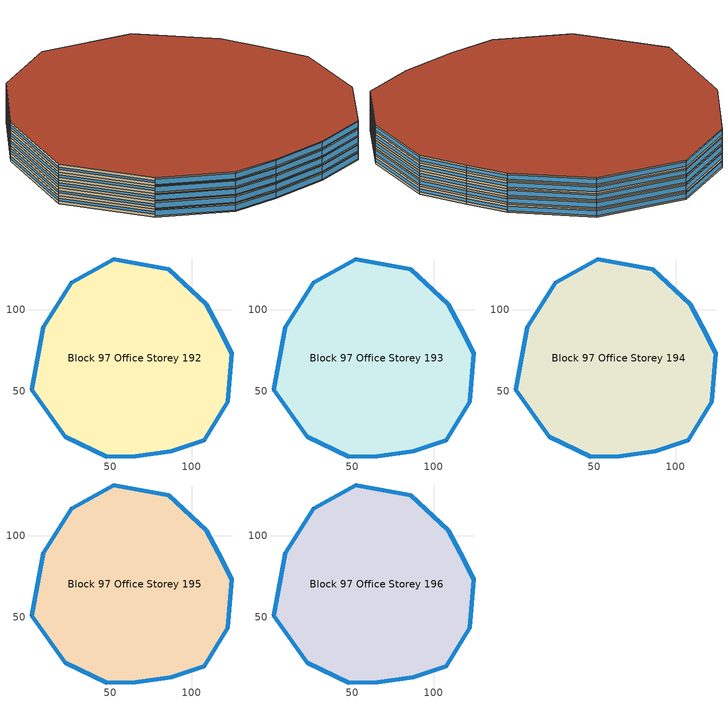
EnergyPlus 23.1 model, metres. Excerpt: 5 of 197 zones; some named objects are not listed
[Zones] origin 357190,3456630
Block 97 Office Storey 192
 floor outside (Project Floor): 108.83,103.22 116.36,89.59 124.72,73.29 122.22,43.61 107.61,19.86 87.51,13.15 65.66,10.23 48.03,9.81 22.47,22.13 1.9,50.9 9,89.27 26.71,116.64 52.15,130.82 86.07,124.59 z575.03
 wall outside (Project Wall): 52.15,130.82 26.71,116.64 9,89.27 1.9,50.9 22.47,22.13 48.03,9.81 65.66,10.23 87.51,13.15 107.61,19.86 122.22,43.61 124.72,73.29 116.36,89.59 108.83,103.22 86.07,124.59 52.15,130.82 z575.03:578.02
 window (Office_north_window_construction): 52.13,130.81 26.72,116.65 / 108.82,103.23 86.08,124.58 / 86.05,124.6 52.16,130.81 z575.62:577.42
 window (Office_west_window_construction): 26.7,116.63 9.01,89.29 / 9,89.25 1.91,50.92 / 1.92,50.88 22.46,22.14 z576.07:576.97
 window (Office_south_window_construction): 22.48,22.12 48.01,9.81 / 48.03,9.81 65.65,10.23 / 65.67,10.23 87.5,13.15 / 87.52,13.15 107.6,19.86 z575.47:577.57
 window (Office_east_window_construction): 107.61,19.88 122.21,43.6 / 122.22,43.63 124.72,73.28 / 124.71,73.3 116.37,89.58 / 116.36,89.6 108.84,103.21 z575.92:577.12
 roof outside (Project Ceiling): 107.61,19.86 122.22,43.61 124.72,73.29 116.36,89.59 108.83,103.22 86.07,124.59 52.15,130.82 26.71,116.64 9,89.27 1.9,50.9 22.47,22.13 48.03,9.81 65.66,10.23 87.51,13.15 z578.02
Block 97 Office Storey 193
 floor outside (Project Floor): 108.83,103.22 116.36,89.59 124.72,73.29 122.22,43.61 107.61,19.86 87.51,13.15 65.66,10.23 48.03,9.81 22.47,22.13 1.9,50.9 9,89.27 26.71,116.64 52.15,130.82 86.07,124.59 z578.02
 wall outside (Project Wall): 52.15,130.82 26.71,116.64 9,89.27 1.9,50.9 22.47,22.13 48.03,9.81 65.66,10.23 87.51,13.15 107.61,19.86 122.22,43.61 124.72,73.29 116.36,89.59 108.83,103.22 86.07,124.59 52.15,130.82 z578.02:581.02
 window (Office_north_window_construction): 52.13,130.81 26.72,116.65 / 108.82,103.23 86.08,124.58 / 86.05,124.6 52.16,130.81 z578.62:580.42
 window (Office_west_window_construction): 26.7,116.63 9.01,89.29 / 9,89.25 1.91,50.92 / 1.92,50.88 22.46,22.14 z579.07:579.97
 window (Office_south_window_construction): 22.48,22.12 48.01,9.81 / 48.03,9.81 65.65,10.23 / 65.67,10.23 87.5,13.15 / 87.52,13.15 107.6,19.86 z578.47:580.57
 window (Office_east_window_construction): 107.61,19.88 122.21,43.6 / 122.22,43.63 124.72,73.28 / 124.71,73.3 116.37,89.58 / 116.36,89.6 108.84,103.21 z578.92:580.12
 roof outside (Project Ceiling): 107.61,19.86 122.22,43.61 124.72,73.29 116.36,89.59 108.83,103.22 86.07,124.59 52.15,130.82 26.71,116.64 9,89.27 1.9,50.9 22.47,22.13 48.03,9.81 65.66,10.23 87.51,13.15 z581.02
Block 97 Office Storey 194
 floor outside (Project Floor): 108.83,103.22 116.36,89.59 124.72,73.29 122.22,43.61 107.61,19.86 87.51,13.15 65.66,10.23 48.03,9.81 22.47,22.13 1.9,50.9 9,89.27 26.71,116.64 52.15,130.82 86.07,124.59 z581.02
 wall outside (Project Wall): 52.15,130.82 26.71,116.64 9,89.27 1.9,50.9 22.47,22.13 48.03,9.81 65.66,10.23 87.51,13.15 107.61,19.86 122.22,43.61 124.72,73.29 116.36,89.59 108.83,103.22 86.07,124.59 52.15,130.82 z581.02:584.01
 window (Office_north_window_construction): 52.13,130.81 26.72,116.65 / 108.82,103.23 86.08,124.58 / 86.05,124.6 52.16,130.81 z581.61:583.41
 window (Office_west_window_construction): 26.7,116.63 9.01,89.29 / 9,89.25 1.91,50.92 / 1.92,50.88 22.46,22.14 z582.06:582.96
 window (Office_south_window_construction): 22.48,22.12 48.01,9.81 / 48.03,9.81 65.65,10.23 / 65.67,10.23 87.5,13.15 / 87.52,13.15 107.6,19.86 z581.46:583.56
 window (Office_east_window_construction): 107.61,19.88 122.21,43.6 / 122.22,43.63 124.72,73.28 / 124.71,73.3 116.37,89.58 / 116.36,89.6 108.84,103.21 z581.91:583.11
 roof outside (Project Ceiling): 107.61,19.86 122.22,43.61 124.72,73.29 116.36,89.59 108.83,103.22 86.07,124.59 52.15,130.82 26.71,116.64 9,89.27 1.9,50.9 22.47,22.13 48.03,9.81 65.66,10.23 87.51,13.15 z584.01
Block 97 Office Storey 195
 floor outside (Project Floor): 108.83,103.22 116.36,89.59 124.72,73.29 122.22,43.61 107.61,19.86 87.51,13.15 65.66,10.23 48.03,9.81 22.47,22.13 1.9,50.9 9,89.27 26.71,116.64 52.15,130.82 86.07,124.59 z584.01
 wall outside (Project Wall): 52.15,130.82 26.71,116.64 9,89.27 1.9,50.9 22.47,22.13 48.03,9.81 65.66,10.23 87.51,13.15 107.61,19.86 122.22,43.61 124.72,73.29 116.36,89.59 108.83,103.22 86.07,124.59 52.15,130.82 z584.01:587.01
 window (Office_north_window_construction): 52.13,130.81 26.72,116.65 / 108.82,103.23 86.08,124.58 / 86.05,124.6 52.16,130.81 z584.61:586.41
 window (Office_west_window_construction): 26.7,116.63 9.01,89.29 / 9,89.25 1.91,50.92 / 1.92,50.88 22.46,22.14 z585.06:585.96
 window (Office_south_window_construction): 22.48,22.12 48.01,9.81 / 48.03,9.81 65.65,10.23 / 65.67,10.23 87.5,13.15 / 87.52,13.15 107.6,19.86 z584.46:586.56
 window (Office_east_window_construction): 107.61,19.88 122.21,43.6 / 122.22,43.63 124.72,73.28 / 124.71,73.3 116.37,89.58 / 116.36,89.6 108.84,103.21 z584.91:586.11
 roof outside (Project Ceiling): 107.61,19.86 122.22,43.61 124.72,73.29 116.36,89.59 108.83,103.22 86.07,124.59 52.15,130.82 26.71,116.64 9,89.27 1.9,50.9 22.47,22.13 48.03,9.81 65.66,10.23 87.51,13.15 z587.01
Block 97 Office Storey 196
 floor outside (Project Floor): 108.83,103.22 116.36,89.59 124.72,73.29 122.22,43.61 107.61,19.86 87.51,13.15 65.66,10.23 48.03,9.81 22.47,22.13 1.9,50.9 9,89.27 26.71,116.64 52.15,130.82 86.07,124.59 z587.01
 wall outside (Project Wall): 52.15,130.82 26.71,116.64 9,89.27 1.9,50.9 22.47,22.13 48.03,9.81 65.66,10.23 87.51,13.15 107.61,19.86 122.22,43.61 124.72,73.29 116.36,89.59 108.83,103.22 86.07,124.59 52.15,130.82 z587.01:590
 window (Office_north_window_construction): 52.13,130.81 26.72,116.65 / 108.82,103.23 86.08,124.58 / 86.05,124.6 52.16,130.81 z587.6:589.4
 window (Office_west_window_construction): 26.7,116.63 9.01,89.29 / 9,89.25 1.91,50.92 / 1.92,50.88 22.46,22.14 z588.05:588.95
 window (Office_south_window_construction): 22.48,22.12 48.01,9.81 / 48.03,9.81 65.65,10.23 / 65.67,10.23 87.5,13.15 / 87.52,13.15 107.6,19.86 z587.45:589.55
 window (Office_east_window_construction): 107.61,19.88 122.21,43.6 / 122.22,43.63 124.72,73.28 / 124.71,73.3 116.37,89.58 / 116.36,89.6 108.84,103.21 z587.9:589.1
 roof outside (Project Flat Roof): 107.61,19.86 122.22,43.61 124.72,73.29 116.36,89.59 108.83,103.22 86.07,124.59 52.15,130.82 26.71,116.64 9,89.27 1.9,50.9 22.47,22.13 48.03,9.81 65.66,10.23 87.51,13.15 z590
[Building]
Building_1: North Axis=0; Terrain=City; Loads Convergence Tolerance Value=0.04; Temperature Convergence Tolerance Value=0.4; Solar Distribution=FullExterior; Maximum Number of Warmup Days=25; Minimum Number of Warmup Days=6
[Site:Location]
CHN Design_Conditions: Latitude=30; Longitude=114; Time Zone=8; Elevation=12
[SIZINGPERIOD:DESIGNDAY] Day of Month=21; DryBulb Temperature Range Modifier Type=DefaultMultipliers; Humidity Condition Type=Wetbulb; Barometric Pressure=101181; Rain Indicator=No; Snow Indicator=No; Daylight Saving Time Indicator=No; Sky Clearness=0; Begin Environment Reset Mode=FullResetAtBeginEnvironment
Name | Month | Day Type | Maximum DryBulb Temperature | Daily DryBulb Temperature Range | Wetbulb or DewPoint at Maximum DryBulb | Wind Speed | Wind Direction | Solar Model Indicator | ASHRAE Clear Sky Optical Depth for Beam Irradiance taub | ASHRAE Clear Sky Optical Depth for Diffuse Irradiance taud
Ann Htg 99.6% Condns DB | 1 | WinterDesignDay | -10 | 0 | -4.8 | 1 | 340 | ASHRAEClearSky | 0 | 0
Ann Clg .4% Condns DB=>MWB | 7 | SummerDesignDay | 40 | 6.6 | 27.1 | 3.5 | 220 | ASHRAETau | 0.781 | 1.413
[MATERIAL]
DefaultMaterial: Roughness=Rough; Thickness=0.1; Conductivity=0.1; Density=1000; Specific Heat=1000; Thermal Absorptance=0.9; Solar Absorptance=0.7; Visible Absorptance=0.7
[WINDOWMATERIAL:SIMPLEGLAZINGSYSTEM] UFactor=3; Visible Transmittance=0.6
Name | Solar Heat Gain Coefficient
Office_east_window; Office_south_window; Office_west_window | 0.3
Office_north_window | 0.35
[CONSTRUCTION]
Project Wall; Project Floor; Project Flat Roof; Project Ceiling: DefaultMaterial
Office_east_window_construction: Office_east_window
Office_south_window_construction: Office_south_window
Office_west_window_construction: Office_west_window
Office_north_window_construction: Office_north_window
[SPACE] Ceiling Height=autocalculate; Volume=autocalculate; Floor Area=autocalculate; Space Type=Office
Name | Zone
Block 97 Office Storey 192_space | Block 97 Office Storey 192
Block 97 Office Storey 193_space | Block 97 Office Storey 193
Block 97 Office Storey 194_space | Block 97 Office Storey 194
Block 97 Office Storey 195_space | Block 97 Office Storey 195
Block 97 Office Storey 196_space | Block 97 Office Storey 196
[SPACELIST]
Office: Block 97 Office Storey 0_space, Block 97 Office Storey 1_space, Block 97 Office Storey 2_space, Block 97 Office Storey 3_space, Block 97 Office Storey 4_space, Block 97 Office Storey 5_space, Block 97 Office Storey 6_space, Block 97 Office Storey 7_space, Block 97 Office Storey 8_space, Block 97 Office Storey 9_space, Block 97 Office Storey 10_space, Block 97 Office Storey 11_space, Block 97 Office Storey 12_space, Block 97 Office Storey 13_space, Block 97 Office Storey 14_space, Block 97 Office Storey 15_space, Block 97 Office Storey 16_space, Block 97 Office Storey 17_space, Block 97 Office Storey 18_space, Block 97 Office Storey 19_space, Block 97 Office Storey 20_space, Block 97 Office Storey 21_space, Block 97 Office Storey 22_space, Block 97 Office Storey 23_space, Block 97 Office Storey 24_space, Block 97 Office Storey 25_space, Block 97 Office Storey 26_space, Block 97 Office Storey 27_space, Block 97 Office Storey 28_space, Block 97 Office Storey 29_space, Block 97 Office Storey 30_space, Block 97 Office Storey 31_space, Block 97 Office Storey 32_space, Block 97 Office Storey 33_space, Block 97 Office Storey 34_space, Block 97 Office Storey 35_space, Block 97 Office Storey 36_space, Block 97 Office Storey 37_space, Block 97 Office Storey 38_space, Block 97 Office Storey 39_space, Block 97 Office Storey 40_space, Block 97 Office Storey 41_space, Block 97 Office Storey 42_space, Block 97 Office Storey 43_space, Block 97 Office Storey 44_space, Block 97 Office Storey 45_space, Block 97 Office Storey 46_space, Block 97 Office Storey 47_space, Block 97 Office Storey 48_space, Block 97 Office Storey 49_space, Block 97 Office Storey 50_space, Block 97 Office Storey 51_space, Block 97 Office Storey 52_space, Block 97 Office Storey 53_space, Block 97 Office Storey 54_space, Block 97 Office Storey 55_space, Block 97 Office Storey 56_space, Block 97 Office Storey 57_space, Block 97 Office Storey 58_space, Block 97 Office Storey 59_space, Block 97 Office Storey 60_space, Block 97 Office Storey 61_space, Block 97 Office Storey 62_space, Block 97 Office Storey 63_space, Block 97 Office Storey 64_space, Block 97 Office Storey 65_space, Block 97 Office Storey 66_space, Block 97 Office Storey 67_space, Block 97 Office Storey 68_space, Block 97 Office Storey 69_space, Block 97 Office Storey 70_space, Block 97 Office Storey 71_space, Block 97 Office Storey 72_space, Block 97 Office Storey 73_space, Block 97 Office Storey 74_space, Block 97 Office Storey 75_space, Block 97 Office Storey 76_space, Block 97 Office Storey 77_space, Block 97 Office Storey 78_space, Block 97 Office Storey 79_space, Block 97 Office Storey 80_space, Block 97 Office Storey 81_space, Block 97 Office Storey 82_space, Block 97 Office Storey 83_space, Block 97 Office Storey 84_space, Block 97 Office Storey 85_space, Block 97 Office Storey 86_space, Block 97 Office Storey 87_space, Block 97 Office Storey 88_space, Block 97 Office Storey 89_space, Block 97 Office Storey 90_space, Block 97 Office Storey 91_space, Block 97 Office Storey 92_space, Block 97 Office Storey 93_space, Block 97 Office Storey 94_space, Block 97 Office Storey 95_space, Block 97 Office Storey 96_space, Block 97 Office Storey 97_space, Block 97 Office Storey 98_space, Block 97 Office Storey 99_space, Block 97 Office Storey 100_space, Block 97 Office Storey 101_space, Block 97 Office Storey 102_space, Block 97 Office Storey 103_space, Block 97 Office Storey 104_space, Block 97 Office Storey 105_space, Block 97 Office Storey 106_space, Block 97 Office Storey 107_space, Block 97 Office Storey 108_space, Block 97 Office Storey 109_space, Block 97 Office Storey 110_space, Block 97 Office Storey 111_space, Block 97 Office Storey 112_space, Block 97 Office Storey 113_space, Block 97 Office Storey 114_space, Block 97 Office Storey 115_space, Block 97 Office Storey 116_space, Block 97 Office Storey 117_space, Block 97 Office Storey 118_space, Block 97 Office Storey 119_space, Block 97 Office Storey 120_space, Block 97 Office Storey 121_space, Block 97 Office Storey 122_space, Block 97 Office Storey 123_space, Block 97 Office Storey 124_space, Block 97 Office Storey 125_space, Block 97 Office Storey 126_space, Block 97 Office Storey 127_space, Block 97 Office Storey 128_space, Block 97 Office Storey 129_space, Block 97 Office Storey 130_space, Block 97 Office Storey 131_space, Block 97 Office Storey 132_space, Block 97 Office Storey 133_space, Block 97 Office Storey 134_space, Block 97 Office Storey 135_space, Block 97 Office Storey 136_space, Block 97 Office Storey 137_space, Block 97 Office Storey 138_space, Block 97 Office Storey 139_space, Block 97 Office Storey 140_space, Block 97 Office Storey 141_space, Block 97 Office Storey 142_space, Block 97 Office Storey 143_space, Block 97 Office Storey 144_space, Block 97 Office Storey 145_space, Block 97 Office Storey 146_space, Block 97 Office Storey 147_space, Block 97 Office Storey 148_space, Block 97 Office Storey 149_space, Block 97 Office Storey 150_space, Block 97 Office Storey 151_space, Block 97 Office Storey 152_space, Block 97 Office Storey 153_space, Block 97 Office Storey 154_space, Block 97 Office Storey 155_space, Block 97 Office Storey 156_space, Block 97 Office Storey 157_space, Block 97 Office Storey 158_space, Block 97 Office Storey 159_space, Block 97 Office Storey 160_space, Block 97 Office Storey 161_space, Block 97 Office Storey 162_space, Block 97 Office Storey 163_space, Block 97 Office Storey 164_space, Block 97 Office Storey 165_space, Block 97 Office Storey 166_space, Block 97 Office Storey 167_space, Block 97 Office Storey 168_space, Block 97 Office Storey 169_space, Block 97 Office Storey 170_space, Block 97 Office Storey 171_space, Block 97 Office Storey 172_space, Block 97 Office Storey 173_space, Block 97 Office Storey 174_space, Block 97 Office Storey 175_space, Block 97 Office Storey 176_space, Block 97 Office Storey 177_space, Block 97 Office Storey 178_space, Block 97 Office Storey 179_space, Block 97 Office Storey 180_space, Block 97 Office Storey 181_space, Block 97 Office Storey 182_space, Block 97 Office Storey 183_space, Block 97 Office Storey 184_space, Block 97 Office Storey 185_space, Block 97 Office Storey 186_space, Block 97 Office Storey 187_space, Block 97 Office Storey 188_space, Block 97 Office Storey 189_space, Block 97 Office Storey 190_space, Block 97 Office Storey 191_space, Block 97 Office Storey 192_space, Block 97 Office Storey 193_space, Block 97 Office Storey 194_space, Block 97 Office Storey 195_space, Block 97 Office Storey 196_space
[ZONE] Type=1; Multiplier=1; Ceiling Height=autocalculate; Volume=autocalculate; Floor Area=autocalculate; Part of Total Floor Area=Yes
Block 97 Office Storey 192; Block 97 Office Storey 193; Block 97 Office Storey 194; Block 97 Office Storey 195; Block 97 Office Storey 196
[PEOPLE]
People_for_office: Zone or ZoneList or Space or SpaceList=Office; Number of People Schedule=SeasonalSchedule_Schedule_office_people; Number of People Calculation Method=People/Area; People per Floor Area=0.1; Fraction Radiant=0.3; Sensible Heat Fraction=autocalculate; Activity Level Schedule=SeasonalSchedule_Schedule_office_activity; Carbon Dioxide Generation Rate=3.82e-08; Enable ASHRAE 55 Comfort Warnings=No; Mean Radiant Temperature Calculation Type=ZoneAveraged; Clothing Insulation Calculation Method=ClothingInsulationSchedule; Cold Stress Temperature Threshold=15.56; Heat Stress Temperature Threshold=30
[LIGHTS]
Light_for_office: Zone or ZoneList or Space or SpaceList=Office; Schedule=SeasonalSchedule_office_lighting; Design Level Calculation Method=Watts/Area; Watts per Zone Floor Area=8; Return Air Fraction=0; Fraction Radiant=0.32; Fraction Visible=0.25; Fraction Replaceable=1; EndUse Subcategory=General; Return Air Fraction Calculated from Plenum Temperature=No; Return Air Fraction Function of Plenum Temperature Coefficient 1=0; Return Air Fraction Function of Plenum Temperature Coefficient 2=0
[ELECTRICEQUIPMENT]
Equipment_for_office: Zone or ZoneList or Space or SpaceList=Office; Schedule=SeasonalSchedule_Schedule_office_equipment; Design Level Calculation Method=Watts/Area; Watts per Zone Floor Area=15; Fraction Latent=0; Fraction Radiant=0; Fraction Lost=0; EndUse Subcategory=Electric Equipment
[DAYLIGHTING:CONTROLS] Illuminance Setpoint at Reference Point 1=300
Name | Zone or Space | Glare Calculation Daylighting Reference Point | Daylighting Reference Point 1
Dlight_Block 97 Office Storey 192 | Block 97 Office Storey 192 | Rpoint_Block 97 Office Storey 192 | Rpoint_Block 97 Office Storey 192
Dlight_Block 97 Office Storey 193 | Block 97 Office Storey 193 | Rpoint_Block 97 Office Storey 193 | Rpoint_Block 97 Office Storey 193
Dlight_Block 97 Office Storey 194 | Block 97 Office Storey 194 | Rpoint_Block 97 Office Storey 194 | Rpoint_Block 97 Office Storey 194
Dlight_Block 97 Office Storey 195 | Block 97 Office Storey 195 | Rpoint_Block 97 Office Storey 195 | Rpoint_Block 97 Office Storey 195
Dlight_Block 97 Office Storey 196 | Block 97 Office Storey 196 | Rpoint_Block 97 Office Storey 196 | Rpoint_Block 97 Office Storey 196
[HVACTEMPLATE:ZONE:IDEALLOADSAIRSYSTEM] Template Thermostat=Thermostat_for_office; Maximum Heating Supply Air Temperature=50; Minimum Cooling Supply Air Temperature=13; Maximum Heating Supply Air Humidity Ratio=0.0156; Minimum Cooling Supply Air Humidity Ratio=0.0077; Heating Limit=NoLimit; Cooling Limit=NoLimit; Dehumidification Control Type=ConstantSensibleHeatRatio; Cooling Sensible Heat Ratio=0.7; Dehumidification Setpoint=60; Humidification Control Type=None; Humidification Setpoint=30; Outdoor Air Method=DetailedSpecification; Outdoor Air Flow Rate per Person=0.00944; Outdoor Air Flow Rate per Zone Floor Area=0; Outdoor Air Flow Rate per Zone=0; Design Specification Outdoor Air Object=Ventilation_for_office; Demand Controlled Ventilation Type=None; Outdoor Air Economizer Type=NoEconomizer; Heat Recovery Type=None; Sensible Heat Recovery Effectiveness=0.7; Latent Heat Recovery Effectiveness=0.65
Block 97 Office Storey 192; Block 97 Office Storey 193; Block 97 Office Storey 194; Block 97 Office Storey 195; Block 97 Office Storey 196
[DESIGNSPECIFICATION:OUTDOORAIR]
Ventilation_for_office: Outdoor Air Method=Flow/Person; Outdoor Air Flow per Person=0.00833333; Outdoor Air Flow per Zone Floor Area=0; Outdoor Air Flow per Zone=0; Outdoor Air Flow Air Changes per Hour=0
[SCHEDULE:DAY:HOURLY]
Schedule_office_lighting_weekday_hourly: 0.1, 0.1, 0.1, 0.1, 0.1, 0.1, 0.1, 0.2, 0.5, 0.95, 0.95, 0.95, 0.8, 0.8, 0.95, 0.95, 0.95, 0.95, 0.95, 0.95, 0.95, 0.8, 0.5, 0.1
Schedule_office_lighting_holiday_hourly; Schedule_office_equipment_holiday_hourly: 0.1, 0.1, 0.1, 0.1, 0.1, 0.1, 0.1, 0.1, 0.1, 0.1, 0.1, 0.1, 0.1, 0.3, 0.3, 0.3, 0.3, 0.3, 0.3, 0.3, 0.3, 0.3, 0.1, 0.1
Schedule_office_equipment_weekday_hourly: 0.1, 0.1, 0.1, 0.1, 0.1, 0.1, 0.1, 0.2, 0.5, 0.95, 0.95, 0.95, 0.5, 0.5, 0.95, 0.95, 0.95, 0.95, 0.95, 0.95, 0.4, 0.4, 0.3, 0.1
Schedule_office_people_weekday_hourly: 0.1, 0.1, 0.1, 0.1, 0.1, 0.1, 0.1, 0.5, 0.95, 0.95, 0.95, 0.8, 0.8, 0.95, 0.95, 0.95, 0.95, 0.95, 0.8, 0.5, 0.5, 0.3, 0.1, 0.1
Schedule_office_people_holiday_hourly: 0.1, 0.1, 0.1, 0.1, 0.1, 0.1, 0.1, 0.1, 0.1, 0.1, 0.1, 0.1, 0.1, 0.3, 0.3, 0.3, 0.3, 0.3, 0.3, 0.1, 0.1, 0.1, 0.1, 0.1
Schedule_office_activity_weekday_hourly; Schedule_office_activity_holiday_hourly: 144, 144, 144, 144, 144, 144, 144, 144, 144, 144, 144, 144, 144, 144, 144, 144, 144, 144, 144, 144, 144, 144, 144, 144
[SCHEDULE:WEEK:DAILY]
Schedule_office_lighting_weekly: Schedule_office_lighting_holiday_hourly, Schedule_office_lighting_weekday_hourly, Schedule_office_lighting_weekday_hourly, Schedule_office_lighting_weekday_hourly, Schedule_office_lighting_weekday_hourly, Schedule_office_lighting_weekday_hourly, Schedule_office_lighting_holiday_hourly, Schedule_office_lighting_holiday_hourly, Schedule_office_lighting_weekday_hourly, Schedule_office_lighting_weekday_hourly, Schedule_office_lighting_holiday_hourly, Schedule_office_lighting_holiday_hourly
Schedule_office_equipment_weekly: Schedule_office_equipment_holiday_hourly, Schedule_office_equipment_weekday_hourly, Schedule_office_equipment_weekday_hourly, Schedule_office_equipment_weekday_hourly, Schedule_office_equipment_weekday_hourly, Schedule_office_equipment_weekday_hourly, Schedule_office_equipment_holiday_hourly, Schedule_office_equipment_holiday_hourly, Schedule_office_equipment_weekday_hourly, Schedule_office_equipment_weekday_hourly, Schedule_office_equipment_holiday_hourly, Schedule_office_equipment_holiday_hourly
Schedule_office_people_weekly: Schedule_office_people_holiday_hourly, Schedule_office_people_weekday_hourly, Schedule_office_people_weekday_hourly, Schedule_office_people_weekday_hourly, Schedule_office_people_weekday_hourly, Schedule_office_people_weekday_hourly, Schedule_office_people_holiday_hourly, Schedule_office_people_holiday_hourly, Schedule_office_people_weekday_hourly, Schedule_office_people_weekday_hourly, Schedule_office_people_holiday_hourly, Schedule_office_people_holiday_hourly
Schedule_office_activity_weekly: Schedule_office_activity_holiday_hourly, Schedule_office_activity_weekday_hourly, Schedule_office_activity_weekday_hourly, Schedule_office_activity_weekday_hourly, Schedule_office_activity_weekday_hourly, Schedule_office_activity_weekday_hourly, Schedule_office_activity_holiday_hourly, Schedule_office_activity_holiday_hourly, Schedule_office_activity_weekday_hourly, Schedule_office_activity_weekday_hourly, Schedule_office_activity_holiday_hourly, Schedule_office_activity_holiday_hourly
[SCHEDULE:YEAR]
SeasonalSchedule_office_lighting: Schedule_office_lighting_weekly, 1, 1, 12, 31
SeasonalSchedule_Schedule_office_equipment: Schedule_office_equipment_weekly, 1, 1, 12, 31
SeasonalSchedule_Schedule_office_people: Schedule_office_people_weekly, 1, 1, 12, 31
SeasonalSchedule_Schedule_office_activity: Schedule_office_activity_weekly, 1, 1, 12, 31
